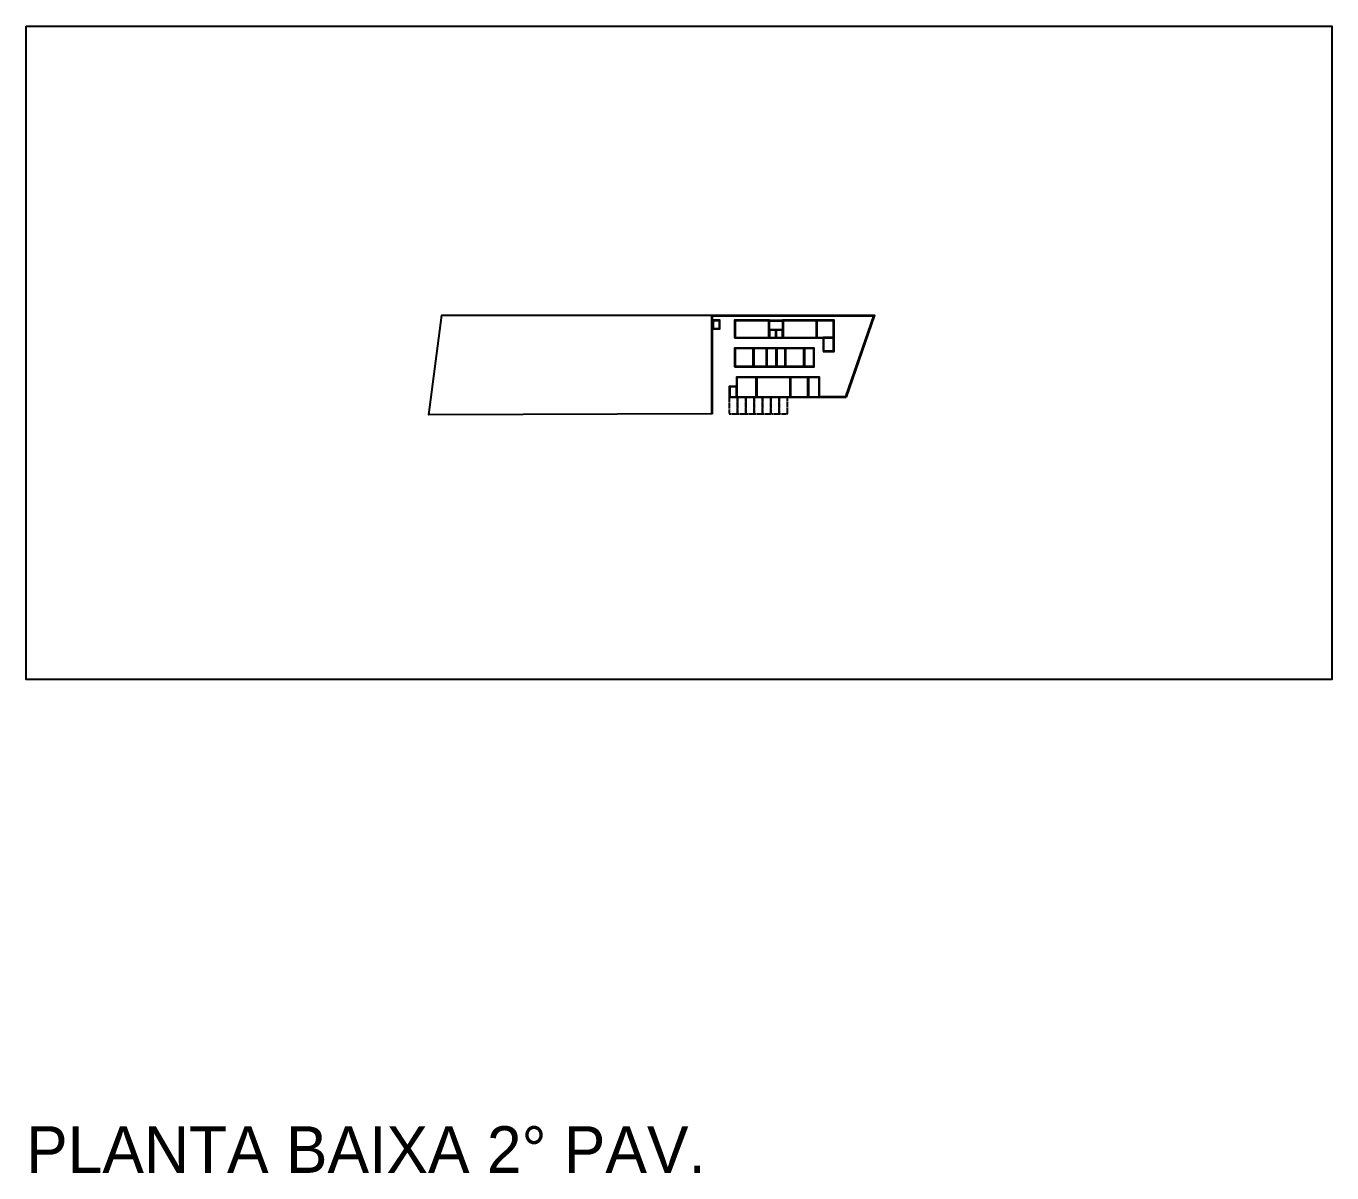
# Model space of a CAD drawing. Header units: centimetres. Extents: x 30244 to 739299, y -139216 to 99734.
# Drawn here: x 610902 to 650117, y -13066 to 21373 of the extents above; entities that cross this region are included whole.
import ezdxf

# ---------------------------------------------------------------- set-up
doc = ezdxf.new("R2010")
doc.units = ezdxf.units.CM
doc.header["$LTSCALE"] = 4
doc.linetypes.add('HIDDEN', pattern=[9.525, 6.35, -3.175])
for name, color, linetype in [('0.4', 4, 'Continuous'), ('0.6', 6, 'Continuous'), ('A-DEMOLIR', 30, 'HIDDEN'), ('NOVO', 170, 'Continuous')]:
    doc.layers.add(name, color=color, linetype=linetype)
doc.layers.add('C-TEXTO-03', color=2, linetype='Continuous', lineweight=20)
doc.styles.add('Símbolos', font='ERASLGHT.TTF')

msp = doc.modelspace()

# ---------------------------------------------------------------- linework, layer by layer
at = {"layer": '0.4'}
for p, q in [((634731.926, 10245.21, 77040.339), (635512.989, 10245.21, 77040.339)), ((634731.926, 10225.21, 77040.339), (635527.222, 10225.21, 77040.339))]:
    msp.add_line(p, q, dxfattribs=at)
for points in [[(631491.926, 9725.141), (623000.165, 9701.927), (623382.051, 12691.477), (631491.926, 12691.477)], [(631491.926, 12691.477), (636382.491, 12691.477), (635527.222, 10225.21)], [(631516.926, 12671.477), (636354.387, 12671.477), (635512.989, 10245.21)], [(631516.926, 9725.21), (631491.926, 9725.141)]]:
    msp.add_lwpolyline(points, dxfattribs=at)
at = {"layer": '0.6'}
for p, q in [((631491.926, 9725.21, 77040.339), (631491.926, 12691.477, -4392.474)), ((631516.926, 9725.21, 77040.339), (631516.926, 12691.477, -4392.474))]:
    msp.add_line(p, q, dxfattribs=at)
for points, elevation in [([(631516.926, 12281.477), (631736.926, 12281.477), (631736.926, 12541.477), (631516.926, 12541.477)], -4392.474), ([(631531.926, 12296.477), (631721.926, 12296.477), (631721.926, 12526.477), (631531.926, 12526.477)], -4392.474), ([(632176.926, 12011.477), (633226.926, 12011.477), (633226.926, 12541.477), (632176.926, 12541.477)], -4392.474), ([(632191.926, 12026.477), (633211.926, 12026.477), (633211.926, 12526.477), (632191.926, 12526.477)], -4392.474), ([(633211.926, 12011.477), (633431.926, 12011.477), (633431.926, 12256.477), (633211.926, 12256.477)], -4392.474), ([(633226.926, 12026.477), (633416.926, 12026.477), (633416.926, 12241.477), (633226.926, 12241.477)], -4392.474), ([(633416.926, 12011.477), (633636.926, 12011.477), (633636.926, 12256.477), (633416.926, 12256.477)], -4392.474), ([(633431.926, 12026.477), (633621.926, 12026.477), (633621.926, 12241.477), (633431.926, 12241.477)], -4392.474), ([(633621.926, 12011.477), (634651.926, 12011.477), (634651.926, 12541.477), (633621.926, 12541.477)], -4392.474), ([(633636.926, 12026.477), (634636.926, 12026.477), (634636.926, 12526.477), (633636.926, 12526.477)], -4392.474), ([(634636.926, 12011.477), (635166.926, 12011.477), (635166.926, 12541.477), (634636.926, 12541.477)], -4392.474), ([(634651.926, 12026.477), (635151.926, 12026.477), (635151.926, 12526.477), (634651.926, 12526.477)], -4392.474), ([(634836.926, 11601.477), (635166.926, 11601.477), (635166.926, 12026.477), (634836.926, 12026.477)], -4392.474), ([(634851.926, 11616.477), (635151.926, 11616.477), (635151.926, 12011.477), (634851.926, 12011.477)], -4392.474), ([(632176.926, 11143.343), (632756.926, 11143.343), (632756.926, 11703.343), (632176.926, 11703.343)], -4392.474), ([(632191.926, 11158.343), (632741.926, 11158.343), (632741.926, 11688.343), (632191.926, 11688.343)], -4392.474), ([(632741.926, 11143.343), (633151.926, 11143.343), (633151.926, 11703.343), (632741.926, 11703.343)], -4392.474), ([(632756.926, 11158.343), (633136.926, 11158.343), (633136.926, 11688.343), (632756.926, 11688.343)], -4392.474), ([(633136.926, 11143.343), (633446.926, 11143.343), (633446.926, 11703.343), (633136.926, 11703.343)], -4392.474), ([(633151.926, 11158.343), (633431.926, 11158.343), (633431.926, 11688.343), (633151.926, 11688.343)], -4392.474), ([(633431.926, 11143.343), (633711.926, 11143.343), (633711.926, 11703.343), (633431.926, 11703.343)], -4392.474), ([(633446.926, 11158.343), (633696.926, 11158.343), (633696.926, 11688.343), (633446.926, 11688.343)], -4392.474), ([(633696.926, 11143.343), (634276.926, 11143.343), (634276.926, 11703.343), (633696.926, 11703.343)], -4392.474), ([(633711.926, 11158.343), (634261.926, 11158.343), (634261.926, 11688.343), (633711.926, 11688.343)], -4392.474), ([(634261.926, 11143.343), (634571.926, 11143.343), (634571.926, 11703.343), (634261.926, 11703.343)], -4392.474), ([(634276.926, 11158.343), (634556.926, 11158.343), (634556.926, 11688.343), (634276.926, 11688.343)], -4392.474), ([(632231.926, 10225.21), (632846.926, 10225.21), (632846.926, 10835.21), (632231.926, 10835.21)], 77040.339), ([(632246.926, 10240.21), (632831.926, 10240.21), (632831.926, 10820.21), (632246.926, 10820.21)], 77040.339), ([(632831.926, 10225.21), (633861.926, 10225.21), (633861.926, 10835.21), (632831.926, 10835.21)], 77040.339), ([(632846.926, 10240.21), (633846.926, 10240.21), (633846.926, 10820.21), (632846.926, 10820.21)], 77040.339), ([(634396.926, 10225.21), (634396.926, 10835.21), (633846.926, 10835.21), (633846.926, 10225.21)], 77040.339), ([(634381.926, 10240.21), (634381.926, 10820.21), (633861.926, 10820.21), (633861.926, 10240.21)], 77040.339), ([(634381.926, 10225.21), (634731.926, 10225.21), (634731.926, 10835.21), (634381.926, 10835.21)], 77040.339), ([(634396.926, 10240.21), (634716.926, 10240.21), (634716.926, 10820.21), (634396.926, 10820.21)], 77040.339), ([(632016.926, 10225.21), (632246.926, 10225.21), (632246.926, 10555.21), (632016.926, 10555.21)], 77040.339), ([(632031.926, 10240.21), (632231.926, 10240.21), (632231.926, 10540.21), (632031.926, 10540.21)], 77040.339)]:
    msp.add_lwpolyline(points, close=True, dxfattribs=dict(at, elevation=elevation))
at = {"layer": '0.6', "elevation": -4392.474}
for points in [[(633226.926, 12541.477), (633621.926, 12541.477)], [(633226.926, 12526.477), (633621.926, 12526.477)]]:
    msp.add_lwpolyline(points, dxfattribs=at)
at = {"layer": 'A-DEMOLIR', "elevation": 77040.339}
for points in [[(632016.926, 9725.21), (632266.926, 9725.21), (632266.926, 10225.21), (632016.926, 10225.21)], [(632266.926, 9725.21), (632516.926, 9725.21), (632516.926, 10225.21), (632266.926, 10225.21)], [(632516.926, 9725.21), (632766.926, 9725.21), (632766.926, 10225.21), (632516.926, 10225.21)], [(632766.926, 9725.21), (633016.926, 9725.21), (633016.926, 10225.21), (632766.926, 10225.21)], [(633016.926, 9725.21), (633266.926, 9725.21), (633266.926, 10225.21), (633016.926, 10225.21)], [(633266.926, 9725.21), (633516.926, 9725.21), (633516.926, 10225.21), (633266.926, 10225.21)], [(633516.926, 9725.21), (633766.926, 9725.21), (633766.926, 10225.21), (633516.926, 10225.21)]]:
    msp.add_lwpolyline(points, close=True, dxfattribs=at)
at = {"layer": 'NOVO'}
msp.add_lwpolyline([(610901.856, 21372.955), (650117.231, 21372.955), (650117.231, 1753.927), (610901.856, 1753.927)], close=True, dxfattribs=at)

# ---------------------------------------------------------------- texts
at = {"layer": 'C-TEXTO-03', "insert": (610901.856, -11665.779), "char_height": 1400, "width": 24161.92517, "attachment_point": 1, "style": 'Símbolos'}
msp.add_mtext('PLANTA BAIXA 2° PAV.', dxfattribs=at)

doc.saveas('drawing.dxf')
